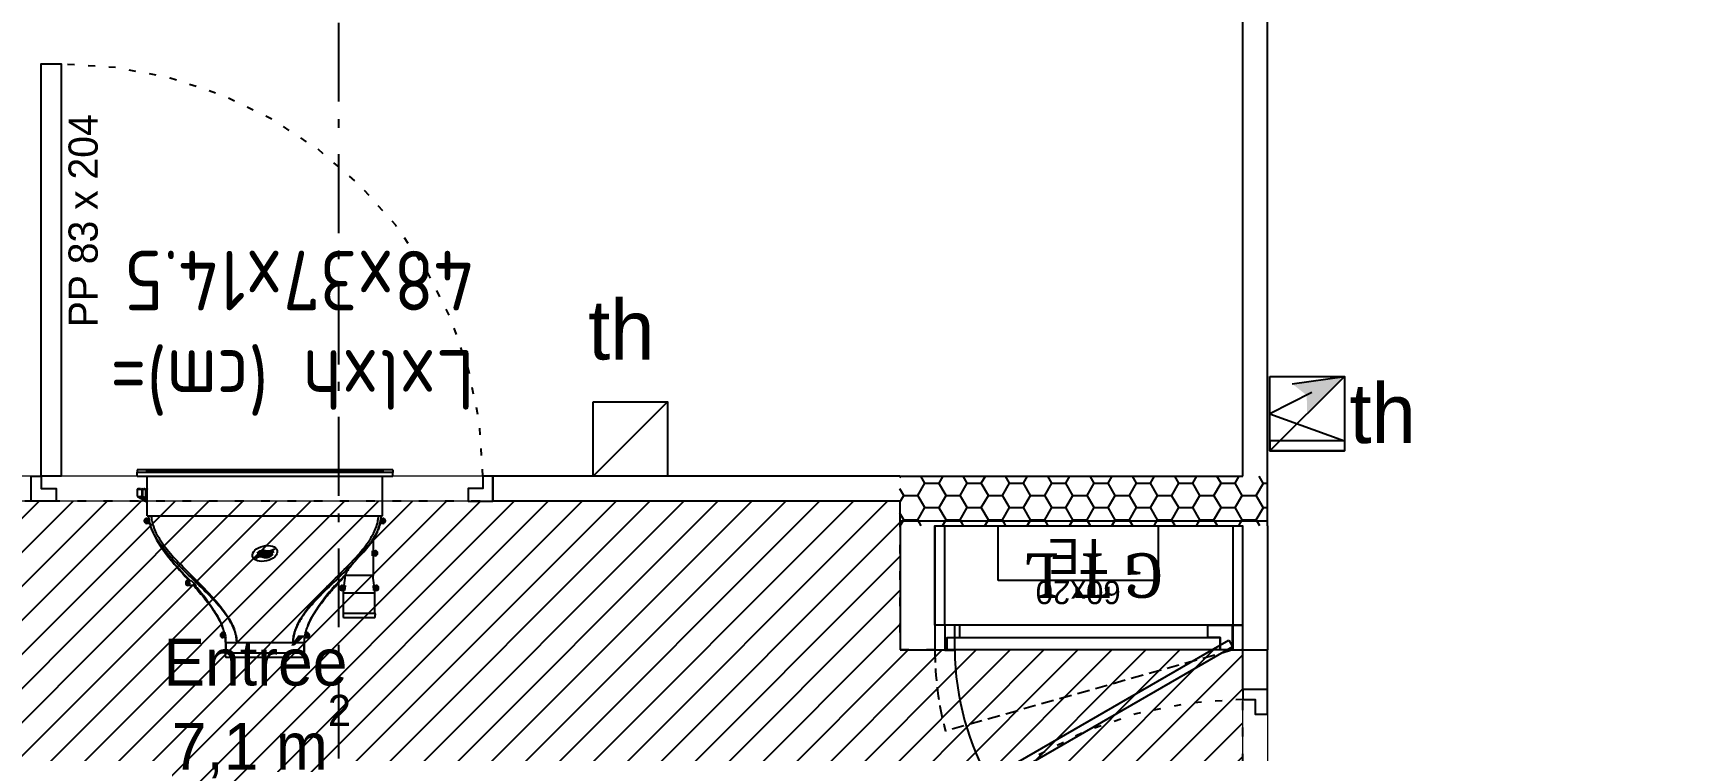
# Model space of a CAD drawing. Extents: x -2932 to 12371, y 2178 to 6224.
# Drawn here: x 5559.3 to 5891, y 4451.2 to 4595.6 of the extents above; entities that cross this region are included whole.
import ezdxf
from ezdxf import colors
from ezdxf.entities.mleader import LeaderData, LeaderLine
from ezdxf.enums import TextEntityAlignment as Align
from ezdxf.math import Vec2, Vec3

# ---------------------------------------------------------------- set-up
doc = ezdxf.new("R2010")
doc.units = 0
for name, pattern in [('Style de ligne -13', [0.147638, 0.098425, -0.049213]), ('Style de ligne -18', [0.164042, 0.054681, -0.109361]), ('Style de ligne -5', [0.20828, 0.069425, -0.138855]), ('Style de ligne -6', [1.04164, 0.625, -0.20828, 0.06943, -0.13893])]:
    doc.linetypes.add(name, pattern=pattern)
doc.layers.add('_GAZELEC-RESERVATION', color=1, linetype='Continuous', lineweight=18)
for name, color, linetype in [('B amÈnagement intÈrieur_Hatch', 252, 'Continuous'), ('B aménagement intérieur', 252, 'Continuous'), ('B GÈnÈral_Hatch', 252, 'Continuous'), ('B Général', 252, 'Continuous'), ('C ANNOTATIONS-prestations', 252, 'Continuous'), ('C ANNOTATIONS-texte', 252, 'Continuous'), ('C ANNOTATIONS-texte surfaces', 252, 'Continuous'), ('D SURFACES-shab', 252, 'Continuous'), ('F REMPLISSAGE-TE', 252, 'Continuous'), ('F REMPLISSAGE-TE_Hatch', 252, 'Continuous'), ('GAZ-GAZ N-1', 202, 'Continuous'), ('prlm-CHAUFF', 30, 'Continuous'), ('prlm-ELEC-CFA', 181, 'Continuous'), ('prlm-MOD-EL', 190, 'Continuous')]:
    doc.layers.add(name, color=color, linetype=linetype)
doc.styles.add('Eurostile', font='')
doc.styles.add('prlm-elec-cfa', font='comic.ttf', dxfattribs={"height": 12})
doc.styles.add('prlm-mod', font='cambriaz.ttf', dxfattribs={"height": 18})
doc.styles.get("Standard").update_dxf_attribs({"font": 'isocp.shx', "height": 15})
doc.styles.get('Eurostile').set_extended_font_data('Eurostile')
pattern_1 = [(0, (-107.5736, -81.019), (4.261364, 2.4603), [2.84091, -5.68182]), (120, (-107.5736, -81.019), (-4.261364, 2.4603), [2.84091, -5.68182]), (60, (-104.7327, -76.0983), (9e-09, 4.9206), [2.84091, -5.68182])]

# ---------------------------------------------------------------- blocks, each defined once
blk = doc.blocks.new('A n1.PP 80')
at = {"layer": 'B Général', "flags": 128}
blk.add_lwpolyline([(-43, 2.5), (-43, 85.5), (-39, 85.5), (-39, 2.5)], close=True, dxfattribs=at)
at = {"layer": 'B Général', "linetype": 'Style de ligne -18', "ltscale": 25.4, "flags": 128}
blk.add_lwpolyline([(46, 2.5), (45.27, 13.33), (43.1, 23.98), (39.53, 34.26), (34.61, 44), (28.44, 53.03), (21.1, 61.19), (12.74, 68.35), (3.5, 74.38), (-6.47, 79.18), (-17, 82.67), (-27.91, 84.79), (-39, 85.5)], dxfattribs=at)
at = {"layer": 'B Général', "linetype": 'Continuous', "flags": 128}
for points in [[(-45, 2.5), (-43, 2.5), (-43, 0), (-40, 0), (-40, -2.5), (-45, -2.5)], [(48, 2.5), (46, 2.5), (46, 0), (43, 0), (43, -2.5), (48, -2.5), (48, -2.5), (48, -2.5), (48, 1.79), (48, 1.79)]]:
    blk.add_lwpolyline(points, close=True, dxfattribs=at)
at = {"layer": 'C ANNOTATIONS-prestations', "insert": (-37.5, 32.5), "char_height": 5.8825, "attachment_point": 1, "rotation": 90, "line_spacing_factor": 0.894142, "style": 'Eurostile'}
blk.add_mtext('PP 83 x 204', dxfattribs=at)
blk = doc.blocks.new('A n1.Groupe-5-1')
at = {"layer": 'B Général', "flags": 128}
for points in [[(-31.46, -5.77), (-31.46, -0.77), (-28.96, -0.77), (-28.96, -3.27), (-26.46, -3.27), (-26.46, -5.77)], [(26.04, -0.77), (26.04, -3.27), (-28.96, -3.27), (-28.96, -0.77)], [(28.54, -5.77), (28.54, -0.77), (26.04, -0.77), (26.04, -3.27), (23.54, -3.27), (23.54, -5.77)]]:
    blk.add_lwpolyline(points, close=True, dxfattribs=at)
blk = doc.blocks.new('A n1.TE')
at = {"layer": 'B Général', "linetype": 'Style de ligne -13', "ltscale": 25.4}
blk.add_line((-31.46, -0.77), (26.39, 15.56), dxfattribs=at)
at = {"layer": 'B Général', "flags": 128}
for points in [[(28.54, -5.77), (28.54, -25.77), (-31.46, -25.77), (-31.46, -5.77)], [(15.79, -14.77), (15.79, -25.77), (-16.46, -25.77), (-16.46, -14.77)]]:
    blk.add_lwpolyline(points, close=True, dxfattribs=at)
at = {"layer": 'B Général', "linetype": 'Style de ligne -13', "ltscale": 25.4}
blk.add_arc((-34.54, -0.77), 63.08, 359.9968, 14.9984, dxfattribs=at)
at = {"layer": 'B Général'}
blk.add_blockref('A n1.Groupe-5-1', (0, 0), dxfattribs=at)
at = {"layer": 'B Général', "insert": (-0.34, -16.07), "char_height": 7.059, "width": 32.25, "attachment_point": 2, "line_spacing_factor": 0.894142, "style": 'Eurostile'}
blk.add_mtext('TE ', dxfattribs=at)
at = {"layer": 'C ANNOTATIONS-prestations', "insert": (-0.34, -14.77), "char_height": 4.706, "width": 32.25, "attachment_point": 8, "line_spacing_factor": 0.894142, "style": 'Eurostile'}
blk.add_mtext('60x20', dxfattribs=at)
blk = doc.blocks.new('A n1.T3 A 102 (2D)')
at = {"layer": 'B amÈnagement intÈrieur_Hatch', "linetype": 'Continuous'}
h = blk.add_hatch(dxfattribs=at)
h.set_pattern_fill('F_P__SOFFITE', color=256, style=0, pattern_type=2)
h.set_pattern_definition([(45, (0, 0.2205), (-3.52778, 3.30729), [])])
h.paths.add_polyline_path([(-259.42, -200.44), (-259.29, -401.44), (105.58, -401.44), (105.58, -230.43), (36.58, -230.43), (36.58, -200.44)])
at = {"layer": 'B GÈnÈral_Hatch', "linetype": 'Continuous'}
h = blk.add_hatch(dxfattribs=at)
h.set_pattern_fill('PSE', color=256, style=0, pattern_type=2)
h.set_pattern_definition(pattern_1)
h.paths.add_polyline_path([(36.53, -205.44), (36.53, -195.44), (110.58, -195.44), (110.58, -205.44)])
at = {"layer": 'F REMPLISSAGE-TE_Hatch', "linetype": 'Continuous'}
h = blk.add_hatch(dxfattribs=at)
h.set_pattern_fill('PSE', color=256, style=0, pattern_type=2)
h.set_pattern_definition(pattern_1)
h.paths.add_polyline_path([(36.53, -195.44), (36.53, -204.44), (110.58, -204.44), (110.58, -195.44)])
h = blk.add_hatch(dxfattribs=at)
h.set_pattern_fill('PSE', color=256, style=0, pattern_type=2)
h.set_pattern_definition(pattern_1)
h.paths.add_polyline_path([(36.53, -204.44), (36.53, -205.44), (110.58, -205.44), (110.58, -204.44)])
at = {"layer": 'B aménagement intérieur', "linetype": 'Style de ligne -5', "ltscale": 25.4, "flags": 128}
blk.add_lwpolyline([(-259.42, -200.44), (-259.29, -401.44), (105.58, -401.44), (105.58, -230.43), (36.58, -230.43), (36.58, -200.44)], close=True, dxfattribs=at)
at = {"layer": 'B Général', "linetype": 'Continuous'}
for p, q in [((105.58, -195.44), (105.58, 181.56)), ((105.58, -195.44), (105.58, 181.56)), ((110.58, -195.44), (110.58, 181.56)), ((110.58, -195.44), (110.58, 181.56)), ((36.53, -195.44), (-45.47, -195.44)), ((-45.47, -195.44), (-45.47, -200.44)), ((36.53, -195.44), (-45.47, -195.44)), ((36.53, -195.44), (105.58, -195.44)), ((110.58, -205.44), (110.58, -195.44)), ((36.53, -200.44), (-45.47, -200.44)), ((36.53, -200.44), (-45.47, -200.44)), ((36.53, -200.44), (36.53, -205.44)), ((36.53, -205.44), (36.58, -205.44)), ((36.58, -205.44), (36.58, -230.43)), ((43.58, -205.44), (43.58, -230.43)), ((43.58, -205.44), (103.58, -205.44)), ((103.58, -205.44), (103.58, -230.43)), ((110.58, -205.44), (110.58, -230.43)), ((36.58, -230.43), (43.58, -230.43)), ((103.58, -230.43), (110.58, -230.43)), ((105.58, -238.39), (105.58, -230.43)), ((105.58, -238.39), (105.58, -230.43)), ((110.58, -238.39), (110.58, -230.43)), ((110.58, -238.39), (110.58, -230.43)), ((110.58, -238.39), (105.58, -238.39))]:
    blk.add_line(p, q, dxfattribs=at)
at = {"layer": 'D SURFACES-shab', "lineweight": 18, "flags": 128}
for points in [[(-204.5, 181.56), (105.58, 181.56), (105.58, -195.44), (-154.42, -195.44), (-154.42, 36.56), (-139.5, 36.56), (-139.5, 41.56), (-204.5, 41.56)], [(110.58, -395.44), (418.42, -395.44), (418.42, -335.44), (494.42, -335.44), (494.42, 181.56), (110.58, 181.56)], [(36.58, -230.43), (36.58, -200.44), (-259.42, -200.44), (-259.42, -401.44), (-19.42, -401.44), (-19.42, -336.44), (-14.42, -336.44), (-14.42, -401.44), (105.58, -401.44), (105.58, -230.43)]]:
    blk.add_lwpolyline(points, close=True, dxfattribs=at)
at = {"layer": 'F REMPLISSAGE-TE', "linetype": 'Continuous'}
blk.add_line((36.53, -204.44), (110.58, -204.44), dxfattribs=at)
at = {"layer": 'B Général'}
blk.add_blockref('A n1.PP 80', (-93.47, -197.94), dxfattribs=at)
for name, p, rotation in [('A n1.TE', (72.11, -231.2), 180.0000000000904), ('A n1.PP 80', (108.08, -286.39), 90)]:
    blk.add_blockref(name, p, dxfattribs=dict(at, rotation=rotation))
at = {"layer": 'C ANNOTATIONS-texte', "insert": (-93.31, -237.72), "char_height": 9.412, "attachment_point": 8, "line_spacing_factor": 0.894142, "style": 'Eurostile'}
blk.add_mtext('Entrée', dxfattribs=at)
at = {"layer": 'C ANNOTATIONS-texte surfaces', "insert": (-92.12, -239.46), "char_height": 9.412, "attachment_point": 2, "line_spacing_factor": 0.894142, "style": 'Eurostile'}
blk.add_mtext('7,1 m{\\H0.6667x;\\S2^ ;}', dxfattribs=at)
blk = doc.blocks.new('xi.gtl')
at = {"layer": 'prlm-MOD-EL', "color": 0}
for points in [[(2.8, 22.99), (2.02, 24.35), (50.51, 52.34), (51.28, 50.98)], [(0, 25), (2.02, 25), (2.02, 20), (0, 20)], [(60, 25), (57.98, 25), (57.98, 20), (60, 20)], [(0, 20), (60, 20), (60, 0), (0, 0)]]:
    blk.add_lwpolyline(points, close=True, dxfattribs=at)
blk.add_arc((2.02, 24.35), 55.99, 0.6678, 30, dxfattribs=at)
at = {"layer": 'prlm-MOD-EL', "color": 0, "style": 'prlm-mod', "flags": 8}
blk.add_attdef('GTL', text='', height=9, dxfattribs=at).set_placement((30, 10), align=Align.MIDDLE_CENTER)
blk = doc.blocks.new('xi.twintop')
at = {"layer": 'prlm-CHAUFF', "ltscale": 50}
for p, q in [((-7.9, 36.5), (7.9, 36.5)), ((-8, 35.6), (8, 35.6)), ((-7.9, 35.6), (-7.9, 33.5)), ((-7.9, 33.5), (-7.9, 35.6)), ((-5.67, 33.5), (-7.9, 33.5)), ((5.67, 33.5), (-5.67, 33.5)), ((7.9, 33.5), (5.67, 33.5)), ((7.9, 35.6), (7.9, 33.5)), ((7.9, 33.5), (7.9, 35.6)), ((-8.61, 31.95), (-8.61, 32.05)), ((-8.61, 32.05), (-8.51, 32.05)), ((-8.51, 31.95), (-8.61, 31.95)), ((-8.51, 32.16), (-8.41, 32.16)), ((-8.51, 32.05), (-8.51, 32.16)), ((-8.51, 31.84), (-8.51, 31.95)), ((-8.41, 31.84), (-8.51, 31.84)), ((-7.9, 32.5), (-8.46, 32.5)), ((-8.46, 31.5), (-8.16, 31.5)), ((-8.41, 32.16), (-8.41, 32.05)), ((-8.41, 32.05), (-8.3, 32.05)), ((-8.3, 31.95), (-8.41, 31.95)), ((-8.41, 31.95), (-8.41, 31.84)), ((-8.3, 32.05), (-8.3, 31.95)), ((-8.16, 31.5), (-7.95, 32.18)), ((-7.9, 32.5), (-7.95, 32.18)), ((7.95, 32.18), (7.9, 32.5)), ((7.9, 32.5), (8.46, 32.5)), ((8.16, 31.5), (7.95, 32.18)), ((8.46, 31.5), (8.16, 31.5)), ((8.3, 31.95), (8.3, 32.05)), ((8.3, 32.05), (8.41, 32.05)), ((8.41, 31.95), (8.3, 31.95)), ((8.41, 32.16), (8.51, 32.16)), ((8.41, 32.05), (8.41, 32.16)), ((8.41, 31.84), (8.41, 31.95)), ((8.51, 31.84), (8.41, 31.84)), ((8.51, 32.16), (8.51, 32.05)), ((8.51, 32.05), (8.61, 32.05)), ((8.61, 31.95), (8.51, 31.95)), ((8.51, 31.95), (8.51, 31.84)), ((8.61, 32.05), (8.61, 31.95)), ((-15.75, 27.6), (-22.25, 27.6)), ((-22.15, 28.5), (-15.85, 28.5)), ((-22.15, 27.6), (-22.15, 23.5)), ((-22.15, 27.6), (-22.15, 23.5)), ((-15.85, 27.6), (-15.85, 23.5)), ((-15.85, 27.6), (-15.85, 23.5)), ((-9.41, 28.48), (-9.41, 28.48)), ((9.12, 29.02), (9.09, 29.02)), ((9.41, 28.48), (9.38, 28.48)), ((-15.85, 23.5), (-22.15, 23.5)), ((-22.56, 22.55), (-22.45, 22.55)), ((-22.56, 22.45), (-22.56, 22.55)), ((-22.45, 22.45), (-22.56, 22.45)), ((-22.45, 22.66), (-22.35, 22.66)), ((-22.45, 22.55), (-22.45, 22.66)), ((-22.45, 22.34), (-22.45, 22.45)), ((-22.35, 22.34), (-22.45, 22.34)), ((-22.4, 23), (-21.97, 23)), ((-21.85, 22), (-22.4, 22)), ((-22.35, 22.66), (-22.35, 22.55)), ((-22.35, 22.55), (-22.24, 22.55)), ((-22.24, 22.45), (-22.35, 22.45)), ((-22.35, 22.45), (-22.35, 22.34)), ((-22.24, 22.55), (-22.24, 22.45)), ((-21.97, 23), (-21.85, 22.06)), ((-21.85, 22.06), (-21.85, 22)), ((-21.8, 20), (-16.2, 20)), ((-21.8, 16), (-21.8, 20)), ((-21.8, 16), (-21.8, 20)), ((-16.2, 19.84), (-14.13, 22)), ((-14.13, 22), (-16.2, 19.84)), ((-16.2, 19.84), (-16.2, 20)), ((-16.2, 19.84), (-16.2, 20)), ((-16.15, 22.06), (-16.03, 23)), ((-16.15, 22), (-16.15, 22.06)), ((-15.6, 22), (-16.15, 22)), ((-16.03, 23), (-15.6, 23)), ((-15.76, 22.45), (-15.76, 22.55)), ((-15.76, 22.55), (-15.65, 22.55)), ((-15.65, 22.45), (-15.76, 22.45)), ((-15.65, 22.66), (-15.55, 22.66)), ((-15.65, 22.55), (-15.65, 22.66)), ((-15.65, 22.34), (-15.65, 22.45)), ((-15.55, 22.34), (-15.65, 22.34)), ((-15.55, 22.66), (-15.55, 22.55)), ((-15.55, 22.55), (-15.44, 22.55)), ((-15.55, 22.45), (-15.55, 22.34)), ((-15.44, 22.45), (-15.55, 22.45)), ((-15.44, 22.55), (-15.44, 22.45)), ((14.83, 21), (13.83, 22)), ((13.83, 22), (15.44, 22)), ((15.44, 21), (14.83, 21)), ((15.28, 21.45), (15.28, 21.55)), ((15.28, 21.55), (15.39, 21.55)), ((15.39, 21.45), (15.28, 21.45)), ((15.39, 21.66), (15.49, 21.66)), ((15.39, 21.55), (15.39, 21.66)), ((15.39, 21.34), (15.39, 21.45)), ((15.49, 21.34), (15.39, 21.34)), ((15.49, 21.66), (15.49, 21.55)), ((15.49, 21.55), (15.6, 21.55)), ((15.49, 21.45), (15.49, 21.34)), ((15.6, 21.45), (15.49, 21.45)), ((15.6, 21.55), (15.6, 21.45)), ((-22.36, 15.45), (-22.36, 15.55)), ((-22.36, 15.55), (-22.25, 15.55)), ((-22.25, 15.45), (-22.36, 15.45)), ((-22.25, 15.66), (-22.15, 15.66)), ((-22.25, 15.55), (-22.25, 15.66)), ((-22.25, 15.34), (-22.25, 15.45)), ((-22.15, 15.34), (-22.25, 15.34)), ((-22.2, 16), (-21.65, 16)), ((-21.65, 15), (-22.2, 15)), ((-22.15, 15.66), (-22.15, 15.55)), ((-22.15, 15.55), (-22.04, 15.55)), ((-22.15, 15.45), (-22.15, 15.34)), ((-22.04, 15.45), (-22.15, 15.45)), ((-22.04, 15.55), (-22.04, 15.45)), ((-21.8, 12.88), (-21.8, 15)), ((-21.8, 12.88), (-21.8, 15)), ((-21.65, 16), (-21.65, 15)), ((-23.96, 8.95), (-23.96, 9.05)), ((-23.96, 9.05), (-23.85, 9.05)), ((-23.85, 8.95), (-23.96, 8.95)), ((-23.85, 9.16), (-23.75, 9.16)), ((-23.85, 9.05), (-23.85, 9.16)), ((-23.85, 8.84), (-23.85, 8.95)), ((-23.75, 8.84), (-23.85, 8.84)), ((-23.8, 9.5), (-23.19, 9.5)), ((-23.36, 8.5), (-23.8, 8.5)), ((-23.75, 9.16), (-23.75, 9.05)), ((-23.75, 9.05), (-23.64, 9.05)), ((-23.75, 8.95), (-23.75, 8.84)), ((-23.64, 8.95), (-23.75, 8.95)), ((23.7, 8), (-23.7, 8)), ((-23.7, 8), (-23.7, 0)), ((-23.64, 9.05), (-23.64, 8.95)), ((-23.36, 8.42), (-23.36, 8.5)), ((23.19, 9.5), (23.8, 9.5)), ((23.36, 8.42), (23.36, 8.5)), ((23.8, 8.5), (23.36, 8.5)), ((23.64, 8.95), (23.64, 9.05)), ((23.64, 9.05), (23.75, 9.05)), ((23.75, 8.95), (23.64, 8.95)), ((23.7, 8), (23.7, 0)), ((23.75, 9.16), (23.85, 9.16)), ((23.75, 9.05), (23.75, 9.16)), ((23.75, 8.84), (23.75, 8.95)), ((23.85, 8.84), (23.75, 8.84)), ((23.85, 9.16), (23.85, 9.05)), ((23.85, 9.05), (23.96, 9.05)), ((23.85, 8.95), (23.85, 8.84)), ((23.96, 8.95), (23.85, 8.95)), ((23.96, 9.05), (23.96, 8.95)), ((24.18, 4.47), (23.7, 4.81)), ((24.06, 4.42), (23.7, 4.66)), ((24.06, 2.6), (24.06, 4.42)), ((24.64, 4.04), (24.06, 4.42)), ((24.2, 4.46), (24.18, 4.47)), ((24.54, 4.24), (24.2, 4.46)), ((24.35, 4.85), (24.33, 4.89)), ((24.35, 4.36), (24.35, 4.85)), ((24.35, 4.85), (24.36, 4.85)), ((24.41, 4.79), (24.43, 4.83)), ((24.41, 4.79), (24.41, 4.32)), ((25.01, 4.43), (24.41, 4.79)), ((24.43, 4.83), (25.04, 4.47)), ((24.64, 4.04), (24.72, 4.01)), ((24.64, 2.6), (24.64, 4.04)), ((24.72, 4.01), (24.72, 2.65)), ((25.04, 4.47), (25.01, 4.43)), ((25.01, 4.25), (25.01, 4.43)), ((25.02, 4.42), (25.01, 4.43)), ((25.06, 4.46), (25.02, 4.42)), ((25.02, 4.42), (25.02, 4.25)), ((25.28, 4.25), (25.02, 4.42)), ((25.04, 4.47), (25.06, 4.46)), ((25.06, 4.46), (25.39, 4.24)), ((25.71, 2.65), (25.71, 4.01)), ((-25.75, 0), (-25.75, -0.73)), ((25.75, 0), (-25.75, 0)), ((23.7, 2.6), (24.06, 2.6)), ((23.7, 2.57), (23.73, 2.6)), ((23.79, 2.6), (23.88, 2.51)), ((23.88, 2.51), (23.97, 2.6)), ((24.04, 2.6), (24.13, 2.51)), ((24.64, 2.6), (24.06, 2.6)), ((24.13, 2.51), (24.22, 2.6)), ((24.18, 2.56), (24.24, 2.51)), ((24.24, 2.51), (24.3, 2.58)), ((24.28, 2.6), (24.37, 2.51)), ((24.37, 2.51), (24.46, 2.6)), ((24.42, 2.57), (24.48, 2.51)), ((24.48, 2.51), (24.56, 2.58)), ((24.54, 2.6), (24.63, 2.51)), ((24.63, 2.51), (24.72, 2.6)), ((24.72, 2.65), (24.64, 2.6)), ((24.64, 2.6), (24.64, 2.6)), ((25.66, 2.6), (24.64, 2.6)), ((24.7, 2.58), (24.77, 2.51)), ((24.72, 2.65), (25.71, 2.65)), ((24.73, 2.6), (24.82, 2.51)), ((24.77, 2.51), (24.79, 2.53)), ((24.82, 2.51), (24.91, 2.6)), ((24.9, 2.59), (24.98, 2.51)), ((24.98, 2.51), (25.07, 2.6)), ((25.02, 2.54), (25.05, 2.51)), ((25.05, 2.51), (25.09, 2.55)), ((25.06, 2.58), (25.13, 2.51)), ((25.13, 2.51), (25.22, 2.6)), ((25.19, 2.57), (25.25, 2.51)), ((25.25, 2.51), (25.34, 2.6)), ((25.27, 2.53), (25.29, 2.51)), ((25.29, 2.51), (25.32, 2.54)), ((25.31, 2.56), (25.36, 2.51)), ((25.36, 2.51), (25.45, 2.6)), ((25.4, 2.55), (25.44, 2.51)), ((25.44, 2.51), (25.53, 2.6)), ((25.48, 2.54), (25.51, 2.51)), ((25.51, 2.51), (25.6, 2.6)), ((25.53, 2.53), (25.55, 2.51)), ((25.55, 2.51), (25.64, 2.6)), ((25.71, 2.65), (25.66, 2.6)), ((25.66, 2.6), (25.66, 2.6)), ((25.75, 0), (25.75, -0.73)), ((-25.75, -0.81), (-25.75, -0.73)), ((-25.75, -0.73), (25.75, -0.73)), ((-25.75, -1.3), (-25.75, -0.81)), ((25.75, -0.81), (-25.75, -0.81)), ((-25.75, -1.3), (25.75, -1.3)), ((23.75, -0.99), (-23.75, -0.99)), ((-23.75, -1.06), (-23.75, -0.99)), ((-23.55, -0.99), (-23.75, -1.06)), ((-23.75, -1.06), (23.75, -1.06)), ((23.75, -1.11), (-23.75, -1.11)), ((-23.75, -1.16), (-23.75, -1.11)), ((-23.59, -1.11), (-23.75, -1.16)), ((-23.75, -1.16), (23.75, -1.16)), ((23.75, -1.2), (-23.75, -1.2)), ((-23.75, -1.23), (-23.75, -1.2)), ((-23.64, -1.2), (-23.75, -1.23)), ((-23.75, -1.23), (23.75, -1.23)), ((23.75, -1.26), (-23.75, -1.26)), ((-23.75, -1.28), (-23.75, -1.26)), ((-23.68, -1.26), (-23.75, -1.28)), ((-23.75, -1.28), (23.75, -1.28)), ((23.75, -1.29), (-23.75, -1.29)), ((-23.75, -1.3), (-23.75, -1.29)), ((-23.73, -1.29), (-23.75, -1.3)), ((-23.75, -1.3), (23.75, -1.3)), ((23.75, -1.06), (23.55, -0.99)), ((23.75, -1.16), (23.59, -1.11)), ((23.75, -1.23), (23.64, -1.2)), ((23.75, -1.28), (23.68, -1.26)), ((23.75, -1.3), (23.73, -1.29)), ((23.75, -0.99), (23.75, -1.06)), ((23.75, -1.11), (23.75, -1.16)), ((23.75, -1.2), (23.75, -1.23)), ((23.75, -1.26), (23.75, -1.28)), ((23.75, -1.29), (23.75, -1.3)), ((25.75, -0.73), (25.75, -0.81)), ((25.75, -1.3), (25.75, -0.81))]:
    blk.add_line(p, q, dxfattribs=at)
for centre, radius in [((-8.46, 32), 0.3), ((-8.46, 32), 0.25), ((8.46, 32), 0.3), ((8.46, 32), 0.25), ((-22.4, 22.5), 0.3), ((-22.4, 22.5), 0.25), ((-15.6, 22.5), 0.3), ((-15.6, 22.5), 0.25), ((15.44, 21.5), 0.3), ((15.44, 21.5), 0.25), ((-22.2, 15.5), 0.3), ((-22.2, 15.5), 0.25), ((-23.8, 9), 0.3), ((-23.8, 9), 0.25), ((23.8, 9), 0.3), ((23.8, 9), 0.25)]:
    blk.add_circle(centre, radius, dxfattribs=at)
for centre, radius, start, end in [((-6.01, 35.83), 2, 160.5755, 186.7441), ((-6.01, 35.83), 2, 160.5755, 186.7441), ((6.01, 35.83), 2, 353.2559, 19.4245), ((6.01, 35.83), 2, 353.2559, 19.4245), ((-15.67, 33.51), 7.77, 352.5456, 359.9423), ((-15.72, 33.51), 7.82, 352.5763, 359.9264), ((-15.07, 33.49), 7.17, 353.9053, 0.1157), ((15.11, 33.49), 7.25, 179.9215, 187.8382), ((15.67, 33.51), 7.77, 180.0577, 187.4544), ((15.72, 33.51), 7.82, 180.0736, 187.4237), ((-19.51, 34.47), 11.74, 332.3321, 345.441), ((-19.16, 34.32), 11.35, 332.1374, 345.6929), ((-8.46, 32), 0.5, 90, 270), ((-15.07, 33.49), 7.17, 352.0923, 353.5448), ((21.1, 34.98), 13.43, 192.9954, 216.0824), ((19.16, 34.32), 11.35, 194.4106, 207.8626), ((8.46, 32), 0.5, 270, 90), ((-20.26, 27.83), 2, 160.5755, 186.7441), ((-20.26, 27.83), 2, 160.5755, 186.7441), ((-17.74, 27.83), 2, 353.2559, 19.4245), ((-17.74, 27.83), 2, 353.2559, 19.4245), ((-43.13, 48.06), 39, 319.3887, 329.86), ((-43.13, 48.06), 39, 319.3887, 329.8601), ((-26.92, 38.17), 20.01, 331.0483, 332.7983), ((-26.92, 38.17), 20.01, 331.0482, 332.7982), ((26.92, 38.17), 20.01, 207.2018, 208.9518), ((43.13, 48.06), 39, 210.1399, 220.6113), ((43.13, 48.06), 39, 212.5506, 220.6113), ((-22.4, 22.5), 0.5, 90, 270), ((-15.6, 22.5), 0.5, 270, 90), ((-22.51, 30.1), 11.66, 315.9701, 320.4245), ((-22.76, 30.33), 11.99, 316.0326, 320.3619), ((22.51, 30.1), 11.66, 219.5755, 224.0299), ((22.76, 30.33), 11.99, 219.6381, 223.9674), ((15.44, 21.5), 0.5, 270, 90), ((-44.74, 40.05), 35.1, 315.7111, 319.5265), ((-22.2, 15.5), 0.5, 90, 270), ((-2.48, -0.77), 23.65, 136.4099, 144.7501), ((-11.41, 6.64), 12.12, 163.7263, 166.3852), ((-23.8, 9), 0.5, 90, 270), ((23.8, 9), 0.5, 270, 90), ((17.64, -7.23), 13.85, 61.9182, 64.0515), ((17.76, -6.88), 13.43, 62.115, 63.7632), ((18.29, -6.04), 12.5, 61.3177, 61.5903), ((24.75, 5.45), 0.703, 233.033, 242.9325), ((24.72, 5.11), 0.448, 214.6713, 225.4982), ((25.88, 4.92), 0.836, 234.1326, 239.2425), ((18.29, -6.04), 12.5, 53.7494, 55.0637)]:
    blk.add_arc(centre, radius, start, end, dxfattribs=at)
blk.add_ellipse((0, 15.55), major_axis=(2.49, 0.57), ratio=0.600775, dxfattribs=at)
for points, knots in [([(-5.67, 33.5), (-5.67, 33.33), (-5.68, 33.16), (-5.7, 32.82), (-5.72, 32.65), (-5.8, 32.15), (-5.87, 31.82), (-6.05, 31.16), (-6.16, 30.84), (-6.41, 30.21), (-6.55, 29.9), (-7, 29), (-7.34, 28.43), (-8.08, 27.34), (-8.47, 26.81), (-9.69, 25.27), (-10.57, 24.3), (-12.38, 22.39), (-13.32, 21.46), (-15.19, 19.6), (-16.12, 18.67), (-17.95, 16.77), (-18.84, 15.8), (-20.08, 14.27), (-20.47, 13.75), (-21.03, 12.94), (-21.21, 12.66), (-21.55, 12.09), (-21.72, 11.8), (-22.17, 10.91), (-22.43, 10.31), (-22.7, 9.36), (-22.77, 9.03), (-22.86, 8.47), (-22.88, 8.24), (-22.89, 8)], [0, 0, 0, 0, 0.015625, 0.015625, 0.03125, 0.03125, 0.0625, 0.0625, 0.09375, 0.09375, 0.125, 0.125, 0.1875, 0.1875, 0.25, 0.25, 0.375, 0.375, 0.5, 0.5, 0.625, 0.625, 0.75, 0.75, 0.8125, 0.8125, 0.84375, 0.84375, 0.875, 0.875, 0.9375, 0.9375, 0.96875, 0.96875, 0.9907189, 0.9907189, 0.9907189, 0.9907189]), ([(-18.04, 17.26), (-16.85, 18.51), (-15.59, 19.7), (-13.1, 22.1), (-11.85, 23.3), (-10.07, 25.17), (-9.49, 25.81), (-8.39, 27.13), (-7.87, 27.82), (-7.16, 28.91), (-6.93, 29.29), (-6.52, 30.07), (-6.33, 30.48), (-6.02, 31.31), (-5.89, 31.74), (-5.76, 32.39), (-5.73, 32.61), (-5.69, 32.95), (-5.69, 33.06), (-5.67, 33.28), (-5.67, 33.39), (-5.67, 33.5)], [0, 0, 0, 0, 0.25, 0.25, 0.5, 0.5, 0.625, 0.625, 0.75, 0.75, 0.8125, 0.8125, 0.875, 0.875, 0.9375, 0.9375, 0.96875, 0.96875, 0.984375, 0.984375, 1, 1, 1, 1]), ([(5.67, 33.5), (5.67, 33.33), (5.68, 33.16), (5.71, 32.81), (5.73, 32.64), (5.81, 32.14), (5.88, 31.8), (6.08, 31.14), (6.2, 30.82), (6.47, 30.19), (6.62, 29.88), (7.1, 28.98), (7.46, 28.42), (8.23, 27.34), (8.65, 26.82), (9.93, 25.3), (10.84, 24.34), (12.72, 22.46), (13.69, 21.54), (15.61, 19.69), (16.57, 18.77), (18.43, 16.87), (19.34, 15.9), (20.59, 14.36), (20.99, 13.83), (21.55, 13), (21.73, 12.72), (22.07, 12.15), (22.24, 11.85), (22.69, 10.95), (22.94, 10.33), (23.21, 9.37), (23.28, 9.05), (23.36, 8.48), (23.38, 8.24), (23.39, 8)], [0, 0, 0, 0, 0.015625, 0.015625, 0.03125, 0.03125, 0.0625, 0.0625, 0.09375, 0.09375, 0.125, 0.125, 0.1875, 0.1875, 0.25, 0.25, 0.375, 0.375, 0.5, 0.5, 0.625, 0.625, 0.75, 0.75, 0.8125, 0.8125, 0.84375, 0.84375, 0.875, 0.875, 0.9375, 0.9375, 0.96875, 0.96875, 0.9908046, 0.9908046, 0.9908046, 0.9908046]), ([(22.89, 8), (22.88, 8.24), (22.86, 8.47), (22.77, 9.03), (22.7, 9.36), (22.43, 10.31), (22.17, 10.91), (21.72, 11.8), (21.55, 12.09), (21.21, 12.66), (21.03, 12.94), (20.47, 13.75), (20.08, 14.27), (18.84, 15.8), (17.95, 16.77), (16.12, 18.67), (15.18, 19.6), (13.32, 21.46), (12.38, 22.39), (10.57, 24.3), (9.69, 25.27), (8.47, 26.81), (8.08, 27.34), (7.34, 28.43), (7, 29), (6.55, 29.9), (6.41, 30.21), (6.16, 30.84), (6.05, 31.16), (5.87, 31.82), (5.79, 32.15), (5.72, 32.65), (5.7, 32.82), (5.68, 33.16), (5.67, 33.33), (5.67, 33.5)], [0.0092808, 0.0092808, 0.0092808, 0.0092808, 0.03125, 0.03125, 0.0625, 0.0625, 0.125, 0.125, 0.15625, 0.15625, 0.1875, 0.1875, 0.25, 0.25, 0.375, 0.375, 0.5, 0.5, 0.625, 0.625, 0.75, 0.75, 0.8125, 0.8125, 0.875, 0.875, 0.90625, 0.90625, 0.9375, 0.9375, 0.96875, 0.96875, 0.984375, 0.984375, 1, 1, 1, 1]), ([(-8.9, 29.46), (-9.06, 29.12), (-9.43, 28.41), (-10.08, 27.35), (-10.83, 26.27), (-11.65, 25.18), (-12.54, 24.1), (-13.65, 22.81), (-14.86, 21.46), (-15.81, 20.43), (-16.2, 20)], [0.1568082, 0.1568082, 0.1568082, 0.1568082, 0.2305418, 0.3149874, 0.4025619, 0.4929385, 0.5856877, 0.6803551, 0.8317746, 0.9509578, 0.9509578, 0.9509578, 0.9509578]), ([(14.38, 22), (14.06, 22.36), (13.37, 23.14), (12.33, 24.35), (11.38, 25.54), (10.58, 26.62), (9.93, 27.59), (9.37, 28.52), (9.05, 29.15), (8.91, 29.44)], [0.5730592, 0.5730592, 0.5730592, 0.5730592, 0.626259, 0.6884084, 0.7489718, 0.7930827, 0.8358988, 0.8773199, 0.9123747, 0.9123747, 0.9123747, 0.9123747]), ([(23.19, 9.5), (23.12, 9.79), (23.04, 10.07), (22.86, 10.64), (22.75, 10.92), (22.41, 11.74), (22.14, 12.27), (21.56, 13.3), (21.24, 13.8), (20.57, 14.77), (20.21, 15.25), (19.11, 16.65), (18.33, 17.54), (16.73, 19.29), (15.91, 20.15), (15.09, 21)], [0, 0, 0, 0, 0.0625, 0.0625, 0.125, 0.125, 0.25, 0.25, 0.375, 0.375, 0.5, 0.5, 0.75, 0.75, 1, 1, 1, 1]), ([(21.4, 13.55), (21.3, 13.71), (20.98, 14.2), (20.41, 15.02), (19.67, 15.99), (18.88, 16.96), (17.95, 18.04), (16.9, 19.22), (15.98, 20.24), (15.44, 20.84), (15.29, 21)], [0.1694223, 0.1694223, 0.1694223, 0.1694223, 0.1906001, 0.2339285, 0.2787061, 0.3247019, 0.3716424, 0.4351709, 0.4991397, 0.523565, 0.523565, 0.523565, 0.523565]), ([(-18.04, 17.26), (-17.81, 17.52), (-17.58, 17.79), (-17.17, 18.3), (-16.98, 18.55), (-16.64, 19.03), (-16.49, 19.25), (-16.32, 19.53), (-16.28, 19.62), (-16.22, 19.76), (-16.2, 19.81), (-16.2, 19.84)], [0, 0, 0, 0, 0.25, 0.25, 0.5, 0.5, 0.75, 0.75, 0.875, 0.875, 1, 1, 1, 1]), ([(-23.39, 8), (-23.38, 8.28), (-23.35, 8.55), (-23.25, 9.19), (-23.16, 9.55), (-22.84, 10.61), (-22.54, 11.29), (-21.83, 12.6), (-21.42, 13.22), (-20.56, 14.41), (-20.09, 14.98), (-19.62, 15.54)], [0.0331631, 0.0331631, 0.0331631, 0.0331631, 0.125, 0.125, 0.25, 0.25, 0.5, 0.5, 0.75, 0.75, 1, 1, 1, 1]), ([(-1.94, 14.63), (-1.21, 15.35), (-0.84, 15.44), (-0.45, 15.4), (0.16, 15.33), (0.81, 14.93), (1.54, 15.51)], [0, 0, 0, 0, 0.389075, 0.389075, 0.389075, 1, 1, 1, 1]), ([(-1.63, 15.67), (-0.9, 16.39), (-0.53, 16.49), (-0.14, 16.44), (0.47, 16.38), (1.12, 15.98), (1.85, 16.55)], [0, 0, 0, 0, 0.389075, 0.389075, 0.389075, 1, 1, 1, 1]), ([(-23.19, 9.5), (-23.12, 9.8), (-23.04, 10.09), (-22.9, 10.53), (-22.84, 10.67), (-22.74, 10.96), (-22.68, 11.1), (-22.5, 11.53), (-22.37, 11.8), (-22.1, 12.35), (-21.95, 12.61), (-21.8, 12.88)], [0, 0, 0, 0, 0.25, 0.25, 0.375, 0.375, 0.5, 0.5, 0.75, 0.75, 1, 1, 1, 1]), ([(-21.8, 12.88), (-21.96, 12.6), (-22.11, 12.32), (-22.4, 11.74), (-22.54, 11.45), (-22.78, 10.85), (-22.89, 10.55), (-23.01, 10.17), (-23.03, 10.1), (-23.05, 10.03)], [0, 0, 0, 0, 0.25, 0.25, 0.5, 0.5, 0.75, 0.75, 0.8062429, 0.8062429, 0.8062429, 0.8062429]), ([(24.24, 4.96), (24.23, 4.96), (24.23, 4.96), (24.22, 4.97), (24.2, 4.97), (24.19, 4.97), (24.18, 4.98), (24.16, 4.98), (24.15, 4.98), (24.13, 4.99), (24.11, 4.99), (24.09, 4.99), (24.08, 4.99), (24.05, 4.99), (24.02, 4.99), (23.98, 4.99), (23.93, 4.98), (23.89, 4.98), (23.84, 4.97), (23.78, 4.96), (23.74, 4.95), (23.71, 4.95), (23.7, 4.94)], [0.1059402, 0.1059402, 0.1059402, 0.1059402, 0.1359504, 0.1694868, 0.202886, 0.2361704, 0.2693627, 0.3024859, 0.3355633, 0.3686184, 0.401675, 0.434757, 0.4678887, 0.5010941, 0.5629781, 0.6246926, 0.6863942, 0.7482374, 0.8103737, 0.8729511, 0.9361135, 0.9654522, 0.9654522, 0.9654522, 0.9654522]), ([(23.7, 4.91), (23.71, 4.91), (23.72, 4.91), (23.74, 4.92), (23.78, 4.92), (23.81, 4.93), (23.83, 4.93), (23.86, 4.94), (23.89, 4.94), (23.92, 4.95), (23.94, 4.95), (23.97, 4.95), (23.99, 4.96), (24.02, 4.96), (24.04, 4.96), (24.06, 4.96), (24.08, 4.96), (24.11, 4.96), (24.14, 4.96), (24.18, 4.96), (24.21, 4.95), (24.24, 4.95), (24.26, 4.94), (24.28, 4.93), (24.3, 4.92), (24.32, 4.91), (24.33, 4.9), (24.33, 4.89)], [0.053874, 0.053874, 0.053874, 0.053874, 0.0607104, 0.0907643, 0.1206402, 0.1503557, 0.1799287, 0.2093776, 0.238721, 0.2679778, 0.2971672, 0.3263086, 0.3554219, 0.3845269, 0.4136437, 0.4427926, 0.4719939, 0.5012681, 0.5562327, 0.6110034, 0.6657154, 0.7205017, 0.7754929, 0.8308166, 0.8865967, 0.9429527, 1, 1, 1, 1]), ([(24.35, 4.85), (24.35, 4.86), (24.35, 4.86), (24.34, 4.87), (24.33, 4.88), (24.32, 4.88), (24.31, 4.89), (24.3, 4.89), (24.29, 4.9), (24.28, 4.9), (24.26, 4.91), (24.25, 4.91), (24.23, 4.91), (24.22, 4.92), (24.2, 4.92), (24.18, 4.92), (24.17, 4.92), (24.15, 4.92), (24.12, 4.92), (24.09, 4.92), (24.05, 4.92), (24, 4.92), (23.95, 4.91), (23.9, 4.9), (23.85, 4.89), (23.79, 4.88), (23.74, 4.87), (23.71, 4.86), (23.7, 4.86)], [0, 0, 0, 0, 0.0300773, 0.0600539, 0.0899314, 0.1197114, 0.1493956, 0.1789856, 0.2084831, 0.2378898, 0.2672073, 0.2964374, 0.3255817, 0.3546421, 0.3836203, 0.4125181, 0.4413372, 0.4700795, 0.4987468, 0.5532579, 0.6080368, 0.6630958, 0.7184471, 0.7741027, 0.8300742, 0.8863734, 0.9430116, 0.9677174, 0.9677174, 0.9677174, 0.9677174]), ([(24.65, 4.2), (24.65, 4.2), (24.64, 4.2), (24.64, 4.2), (24.63, 4.2), (24.63, 4.2), (24.62, 4.2), (24.61, 4.21), (24.6, 4.21), (24.59, 4.21), (24.58, 4.22), (24.55, 4.23), (24.54, 4.24), (24.54, 4.24)], [0, 0, 0, 0, 0.061789, 0.122374, 0.182441, 0.242697, 0.303842, 0.366548, 0.43144, 0.49908, 0.668346, 0.832646, 1, 1, 1, 1]), ([(25.45, 4.21), (25.44, 4.21), (25.44, 4.22), (25.43, 4.22), (25.41, 4.23), (25.4, 4.23), (25.39, 4.24), (25.37, 4.24), (25.36, 4.25), (25.34, 4.25), (25.32, 4.25), (25.3, 4.26), (25.29, 4.26), (25.27, 4.26), (25.24, 4.26), (25.22, 4.26), (25.2, 4.26), (25.17, 4.26), (25.13, 4.26), (25.08, 4.26), (25.03, 4.26), (24.97, 4.25), (24.91, 4.24), (24.85, 4.24), (24.79, 4.23), (24.72, 4.21), (24.67, 4.21), (24.65, 4.2)], [0.0304712, 0.0304712, 0.0304712, 0.0304712, 0.0599457, 0.0897682, 0.1195016, 0.1491541, 0.1787343, 0.2082505, 0.2377114, 0.2671256, 0.2965018, 0.3258487, 0.355175, 0.3844897, 0.4138015, 0.4431194, 0.4724522, 0.5018089, 0.5568669, 0.611863, 0.6668562, 0.7219052, 0.7770682, 0.8324028, 0.8879658, 0.9438132, 1, 1, 1, 1]), ([(25.71, 4.01), (25.69, 4.04), (25.65, 4.06), (25.55, 4.09), (25.48, 4.1), (25.35, 4.1), (25.31, 4.1), (25.21, 4.09), (25.16, 4.09), (24.98, 4.06), (24.86, 4.04), (24.72, 4.01)], [0, 0, 0, 0, 0.25, 0.25, 0.5, 0.5, 0.625, 0.625, 0.75, 0.75, 1, 1, 1, 1])]:
    blk.add_open_spline(points, degree=3, knots=knots, dxfattribs=at)
for points in [[(-22.15, 23.5), (-22.15, 23.33), (-22.14, 23.17), (-22.13, 23)], [(-22.15, 23.5), (-22.15, 23.33), (-22.14, 23.17), (-22.13, 23)], [(-15.85, 23.5), (-15.85, 23.33), (-15.86, 23.17), (-15.87, 23)], [(-15.85, 23.5), (-15.85, 23.33), (-15.86, 23.17), (-15.87, 23)], [(-22.01, 22), (-21.91, 21.33), (-21.8, 20.67), (-21.8, 20)], [(-22.01, 22), (-21.91, 21.33), (-21.8, 20.67), (-21.8, 20)], [(-15.99, 22), (-16.09, 21.33), (-16.2, 20.67), (-16.2, 20)], [(-15.99, 22), (-16.09, 21.33), (-16.2, 20.67), (-16.2, 20)], [(-0.55, 15.04), (-0.94, 15.09), (-1.32, 14.99), (-1.94, 14.63)], [(-1.78, 15.16), (-1.06, 15.88), (-0.68, 15.97), (-0.29, 15.93)], [(-0.39, 15.58), (-0.78, 15.62), (-1.16, 15.52), (-1.78, 15.16)], [(-0.23, 16.09), (-0.63, 16.13), (-1.01, 16.03), (-1.63, 15.67)], [(1.54, 15.51), (0.72, 14.57), (0.07, 14.98), (-0.55, 15.04)], [(1.7, 16.04), (0.88, 15.1), (0.23, 15.51), (-0.39, 15.58)], [(-0.29, 15.93), (0.32, 15.87), (0.96, 15.47), (1.7, 16.04)], [(1.85, 16.55), (1.03, 15.62), (0.38, 16.02), (-0.23, 16.09)], [(-23.19, 9.5), (-23.26, 9.17), (-23.32, 8.84), (-23.36, 8.5)], [(23.36, 8.5), (23.32, 8.84), (23.26, 9.17), (23.19, 9.5)]]:
    blk.add_open_spline(points, degree=3, dxfattribs=at)
at = {"layer": 'prlm-CHAUFF', "ltscale": 50, "insert": (-42.19, -13.41), "char_height": 12, "width": 139.7925, "attachment_point": 1}
blk.add_mtext('Lxlxh (cm)= 48x37x14.5', dxfattribs=at)
blk = doc.blocks.new('xi.th-ch')
at = {"layer": 'prlm-CHAUFF', "color": 0, "linetype": 'ByBlock', "lineweight": -2, "flags": 128}
blk.add_lwpolyline([(-7.5, 7.5), (7.5, 7.5), (7.5, -7.5), (-7.5, -7.5)], close=True, dxfattribs=at)
at = {"layer": 'prlm-CHAUFF', "color": 0}
blk.add_lwpolyline([(-7.5, -7.5), (7.5, 7.5)], dxfattribs=at)
blk = doc.blocks.new('xi.TH')
at = {"color": 0, "lineweight": 5}
blk.add_wipeout([(-7.5, -7.5), (7.5, -7.5), (7.5, 7.5), (-7.5, 7.5)], dxfattribs=at).dxf.layer = 'prlm-ELEC-CFA'
at = {"layer": 'prlm-ELEC-CFA', "lineweight": 5}
blk.add_hatch(color=0, dxfattribs=at).paths.add_polyline_path([(-3, 6), (-0.1, 3.7), (0, 0), (7.5, 7.5)])
at = {"layer": 'prlm-ELEC-CFA', "color": 0}
for points in [[(-3, 6), (7.5, 7.5), (0, 0)], [(0.95, 4.23), (-7.5, 0), (7.5, -5.5), (-7.5, -5.5), (-7.5, -7.5), (7.5, -7.5)]]:
    blk.add_lwpolyline(points, dxfattribs=at)

msp = doc.modelspace()

# ---------------------------------------------------------------- linework, layer by layer
at = {"layer": 'B Général', "linetype": 'Style de ligne -6', "ltscale": 25.4}
msp.add_line((5620.965, 3285.389), (5620.965, 5820.389), dxfattribs=at)

# ---------------------------------------------------------------- block references
at = {"layer": 'B aménagement intérieur'}
msp.add_blockref('A n1.T3 A 102 (2D)', (5697.463, 4701.833), dxfattribs=at)
at = {"layer": 'prlm-CHAUFF', "rotation": 180}
msp.add_blockref('xi.twintop', (5606.054, 4506.389), dxfattribs=at)
at = {"layer": 'prlm-CHAUFF'}
msp.add_blockref('xi.th-ch', (5679.684, 4513.889), dxfattribs=at)
at = {"layer": 'prlm-MOD-EL', "rotation": 180}
msp.add_blockref('xi.gtl', (5803.034, 4496.389), dxfattribs=at).add_auto_attribs({'GTL': 'G T L'})

# ---------------------------------------------------------------- leaders
at = {"layer": '_GAZELEC-RESERVATION', "color": 6}
ml = msp.add_multileader_mtext('Standard', dxfattribs=at)
ml.set_content('engravure 5cm', color=6)
ml.set_leader_properties()
ml.build(insert=Vec2(0, 0))
ml.multileader.update_dxf_attribs({"has_text_frame": 1, "arrow_head_size": 8, "scale": 20})
ctx = ml.context
ctx.base_point, ctx.scale, ctx.char_height, ctx.arrow_head_size, ctx.landing_gap_size, ctx.plane_origin = Vec3(5049.691, 4474.022), 20, 8, 8, 4, Vec3(5064.565, 4658.743)
notes = []
notes.append((ctx, [(0, (1, 1, 0), (5134.414, 4474.022), (-1, 0), 8.984, [(0, [(5215.038, 4406.389)], 0, [])])]))
ctx.mtext.insert, ctx.mtext.width, ctx.mtext.flow_direction = Vec3(5053.691, 4479.167), 156.88504, 5
for ctx, leaders in notes:
    for number, flags, end, landing, length, lines in leaders:
        leader = LeaderData()
        leader.index, (leader.has_last_leader_line, leader.has_dogleg_vector, leader.attachment_direction) = number, flags
        leader.last_leader_point, leader.dogleg_vector, leader.dogleg_length = Vec3(end), Vec3(landing), length
        for number, points, colour, breaks in lines:
            line = LeaderLine()
            line.index, line.vertices, line.color, line.breaks = number, Vec3.list(points), colors.encode_raw_color(colour), breaks
            leader.lines.append(line)
        ctx.leaders.append(leader)

# ---------------------------------------------------------------- next in the draw order: block references
at = {"layer": 'prlm-ELEC-CFA'}
msp.add_blockref('xi.TH', (5816.038, 4518.98), dxfattribs=at)

# ---------------------------------------------------------------- next in the draw order: texts
at = {"layer": 'prlm-CHAUFF', "lineweight": 20, "insert": (5677.877, 4535.807), "char_height": 12, "attachment_point": 5, "line_spacing_factor": 0.8, "style": 'prlm-elec-cfa', "bg_fill": 3, "box_fill_scale": 1.1, "bg_fill_color": 256, "bg_fill_transparency": 0}
msp.add_mtext('th', dxfattribs=at)

# ---------------------------------------------------------------- next in the draw order: texts
at = {"layer": 'prlm-ELEC-CFA', "lineweight": 20, "insert": (5831.247, 4518.98), "char_height": 12, "attachment_point": 5, "line_spacing_factor": 0.8, "style": 'prlm-elec-cfa', "bg_fill": 3, "box_fill_scale": 1.1, "bg_fill_color": 256, "bg_fill_transparency": 0}
msp.add_mtext('th', dxfattribs=at)

# ---------------------------------------------------------------- next in the draw order: leaders
at = {"layer": '_GAZELEC-RESERVATION', "color": 6}
ml = msp.add_multileader_mtext('Standard', dxfattribs=at)
ml.set_content('résa n°4\\P200X200 en dalle haute', color=6)
ml.set_leader_properties()
ml.build(insert=Vec2(0, 0))
ml.multileader.update_dxf_attribs({"has_text_frame": 1, "arrow_head_size": 8, "scale": 20})
ctx = ml.context
ctx.base_point, ctx.scale, ctx.char_height, ctx.arrow_head_size, ctx.landing_gap_size, ctx.plane_origin = Vec3(4687.327, 4595.919), 20, 8, 8, 4, Vec3(4811.478, 4780.639)
notes = []
notes.append((ctx, [(1, (1, 1, 0), (4678.342, 4595.919), (1, 0), 8.984, [(0, [(4616.974, 4543.538)], 0, [])])]))
ctx.mtext.insert, ctx.mtext.width, ctx.mtext.flow_direction = Vec3(4691.327, 4599.919), 156.88504, 5
for ctx, leaders in notes:
    for number, flags, end, landing, length, lines in leaders:
        leader = LeaderData()
        leader.index, (leader.has_last_leader_line, leader.has_dogleg_vector, leader.attachment_direction) = number, flags
        leader.last_leader_point, leader.dogleg_vector, leader.dogleg_length = Vec3(end), Vec3(landing), length
        for number, points, colour, breaks in lines:
            line = LeaderLine()
            line.index, line.vertices, line.color, line.breaks = number, Vec3.list(points), colors.encode_raw_color(colour), breaks
            leader.lines.append(line)
        ctx.leaders.append(leader)

# ---------------------------------------------------------------- next in the draw order: texts
at = {"layer": 'prlm-CHAUFF', "lineweight": 20, "insert": (5831.247, 4518.98), "char_height": 12, "attachment_point": 5, "line_spacing_factor": 0.8, "style": 'prlm-elec-cfa', "bg_fill": 3, "box_fill_scale": 1.1, "bg_fill_color": 256, "bg_fill_transparency": 0}
msp.add_mtext('th', dxfattribs=at)

# ---------------------------------------------------------------- next in the draw order: linework, layer by layer
at = {"layer": 'GAZ-GAZ N-1'}
msp.add_open_spline([(5181.963, 4594.366), (5178.749, 4594.361), (5175.539, 4594.357), (5170.007, 4594.361), (5167.687, 4594.369), (5163.018, 4594.384), (5160.671, 4594.39), (5156.479, 4594.366), (5154.64, 4594.346), (5150.927, 4594.256), (5149.056, 4594.187), (5143.414, 4593.858), (5139.613, 4593.478), (5133.864, 4592.455), (5131.915, 4592.03), (5128.044, 4590.989), (5126.12, 4590.37), (5122.344, 4588.938), (5120.489, 4588.126), (5116.59, 4586.171), (5114.562, 4584.998), (5111.088, 4582.684), (5109.61, 4581.589), (5106.789, 4579.268), (5105.443, 4578.044), (5101.591, 4574.213), (5099.269, 4571.446), (5095.041, 4565.639), (5093.136, 4562.598), (5089.77, 4556.554), (5088.29, 4553.562), (5085.577, 4547.547), (5084.34, 4544.512), (5080.944, 4535.343), (5079.101, 4529.145), (5076.421, 4518.274), (5075.448, 4513.619), (5073.949, 4505.423), (5073.372, 4501.886), (5071.79, 4491.281), (5070.924, 4484.189), (5069.578, 4469.967), (5069.098, 4462.839), (5068.627, 4450.893), (5068.529, 4446.078), (5068.505, 4436.464), (5068.576, 4431.663), (5068.971, 4417.286), (5069.479, 4407.736), (5070.403, 4392.797), (5070.766, 4387.345), (5071.689, 4376.406), (5072.249, 4370.92), (5073.498, 4361.537), (5074.101, 4357.648), (5075.528, 4349.858), (5076.351, 4345.963), (5079.162, 4334.322), (5081.494, 4326.622), (5088.235, 4308.784), (5093.093, 4298.811), (5101.857, 4285.136), (5104.916, 4280.898), (5110.898, 4273.604), (5113.731, 4270.478), (5119.734, 4264.525), (5122.901, 4261.701), (5129.144, 4256.754), (5132.185, 4254.586), (5138.279, 4250.74), (5141.318, 4249.037), (5146.3, 4246.612), (5148.188, 4245.772), (5152.001, 4244.23), (5153.927, 4243.525), (5159.755, 4241.586), (5163.704, 4240.531), (5174.224, 4238.234), (5180.854, 4237.307), (5190.287, 4236.387), (5193.112, 4236.164), (5198.737, 4235.789), (5201.542, 4235.637), (5209.94, 4235.276), (5215.512, 4235.16), (5232.165, 4235.064), (5243.181, 4235.338), (5258.833, 4235.762), (5263.511, 4235.893), (5277.051, 4236.216), (5285.929, 4236.36), (5312.591, 4236.633), (5330.402, 4236.605), (5360.676, 4236.413), (5373.127, 4236.293), (5395.218, 4236.081), (5404.857, 4235.991), (5424.131, 4235.844), (5433.765, 4235.783), (5462.665, 4235.637), (5481.924, 4235.586), (5539.687, 4235.531), (5578.176, 4235.628), (5647.072, 4235.85), (5677.482, 4235.964), (5738.309, 4236.128), (5768.725, 4236.187), (5859.982, 4236.303), (5920.83, 4236.302), (6052.665, 4236.21), (6123.655, 4236.103), (6194.646, 4235.996)], degree=3, knots=[0, 0, 0, 0, 9.6369882, 9.6369882, 16.6388988, 16.6388988, 23.6408093, 23.6408093, 29.0472139, 29.0472139, 34.4536185, 34.4536185, 45.2664277, 45.2664277, 50.8134459, 50.8134459, 56.3316222, 56.3316222, 61.8497985, 61.8497985, 68.2150971, 68.2150971, 73.2027326, 73.2027326, 78.1903681, 78.1903681, 88.1656391, 88.1656391, 98.1409101, 98.1409101, 107.5338335, 107.5338335, 116.926757, 116.926757, 135.7126039, 135.7126039, 149.6592799, 149.6592799, 160.2301592, 160.2301592, 181.3719177, 181.3719177, 202.5136762, 202.5136762, 216.7592867, 216.7592867, 231.0048972, 231.0048972, 259.4961182, 259.4961182, 275.8128594, 275.8128594, 292.1296006, 292.1296006, 303.6287188, 303.6287188, 315.127837, 315.127837, 338.1260733, 338.1260733, 369.7232464, 369.7232464, 384.6766336, 384.6766336, 396.6893533, 396.6893533, 408.702073, 408.702073, 419.2773111, 419.2773111, 429.1525662, 429.1525662, 435.010868, 435.010868, 440.8691698, 440.8691698, 452.5857734, 452.5857734, 471.8180204, 471.8180204, 480.0627941, 480.0627941, 488.3075679, 488.3075679, 504.7971155, 504.7971155, 537.7762107, 537.7762107, 551.8744694, 551.8744694, 578.6283773, 578.6283773, 632.136193, 632.136193, 669.4622016, 669.4622016, 698.3319609, 698.3319609, 727.2017203, 727.2017203, 784.9412391, 784.9412391, 900.4202766, 900.4202766, 991.6971444, 991.6971444, 1082.9740122, 1082.9740122, 1265.5277479, 1265.5277479, 1478.4627526, 1478.4627526, 1478.4627526, 1478.4627526], dxfattribs=at)
msp.add_spline([(5181.97, 4589.366), (5168.524, 4589.366), (5156.849, 4589.366), (5129.39, 4586.139), (5112.828, 4577.717), (5091.811, 4549.202), (5077.714, 4497.101), (5073.575, 4447.126), (5075.072, 4398.301), (5079.53, 4355.779), (5117.252, 4274.142), (5149.028, 4250.89), (5195.806, 4240.996), (5267.745, 4240.996), (5404.868, 4240.996), (5690.24, 4240.996), (6194.654, 4240.996)], degree=3, dxfattribs=at)

# ---------------------------------------------------------------- next in the draw order: block references
at = {"layer": 'prlm-CHAUFF'}
msp.add_blockref('xi.th-ch', (5816.038, 4518.98), dxfattribs=at)

# ---------------------------------------------------------------- next in the draw order: leaders
at = {"layer": '_GAZELEC-RESERVATION', "color": 6}
ml = msp.add_multileader_mtext('Standard', dxfattribs=at)
ml.set_content('résa n°17\\P200X200 en dalle haute', color=6)
ml.set_leader_properties()
ml.build(insert=Vec2(0, 0))
ml.multileader.update_dxf_attribs({"has_text_frame": 1, "arrow_head_size": 8, "scale": 20})
ctx = ml.context
ctx.base_point, ctx.scale, ctx.char_height, ctx.arrow_head_size, ctx.landing_gap_size, ctx.plane_origin = Vec3(4944.379, 4589.147), 20, 8, 8, 4, Vec3(5068.531, 4773.868)
notes = []
notes.append((ctx, [(0, (1, 1, 0), (5071.167, 4589.147), (-1, 0), 8.984, [(0, [(5161.946, 4522.732)], 0, [])])]))
ctx.mtext.insert, ctx.mtext.width, ctx.mtext.flow_direction = Vec3(4948.379, 4593.147), 156.88504, 5
ml = msp.add_multileader_mtext('Standard', dxfattribs=at)
ml.set_content('engravure 5cm', color=6)
ml.set_leader_properties()
ml.build(insert=Vec2(0, 0))
ml.multileader.update_dxf_attribs({"has_text_frame": 1, "arrow_head_size": 8, "scale": 20})
ctx = ml.context
ctx.base_point, ctx.scale, ctx.char_height, ctx.arrow_head_size, ctx.landing_gap_size, ctx.plane_origin = Vec3(4448.216, 4581.768), 20, 8, 8, 4, Vec3(4463.091, 4766.489)
notes.append((ctx, [(0, (1, 1, 0), (4532.939, 4581.768), (-1, 0), 8.984, [(0, [(4613.564, 4514.135)], 0, [])])]))
ctx.mtext.insert, ctx.mtext.width, ctx.mtext.flow_direction = Vec3(4452.216, 4586.913), 156.88504, 5
for ctx, leaders in notes:
    for number, flags, end, landing, length, lines in leaders:
        leader = LeaderData()
        leader.index, (leader.has_last_leader_line, leader.has_dogleg_vector, leader.attachment_direction) = number, flags
        leader.last_leader_point, leader.dogleg_vector, leader.dogleg_length = Vec3(end), Vec3(landing), length
        for number, points, colour, breaks in lines:
            line = LeaderLine()
            line.index, line.vertices, line.color, line.breaks = number, Vec3.list(points), colors.encode_raw_color(colour), breaks
            leader.lines.append(line)
        ctx.leaders.append(leader)

doc.saveas('drawing.dxf')
